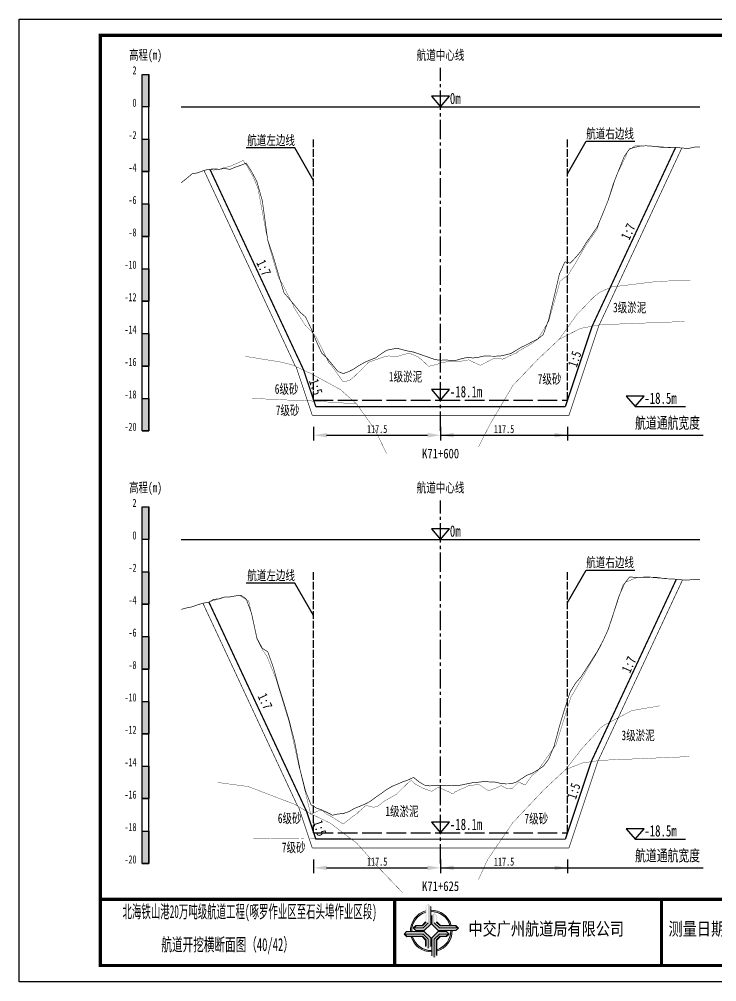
# Model space of a CAD drawing. Header units: millimetres. Extents: x 0 to 1680, y -8762 to 0.
# Drawn here: x 1260 to 1475.2, y -1188 to -891 of the extents above; entities that cross this region are included whole.
import ezdxf
from ezdxf.enums import TextEntityAlignment as Align

# ---------------------------------------------------------------- set-up
doc = ezdxf.new("R2010")
doc.units = ezdxf.units.MM
for name, pattern in [('ACAD_ISO02W100', [15, 12, -3]), ('ACAD_ISO05W100', [33, 24, -3, 0, -3, 0, -3]), ('CENTER2', [1.125, 0.75, -0.125, 0.125, -0.125])]:
    doc.linetypes.add(name, pattern=pattern)
for name, color, linetype in [('0-桩号', 1, 'Continuous'), ('0-航道左右边线标注', 8, 'Continuous'), ('1-疏浚底高', 7, 'Continuous'), ('1-通航宽度', 7, 'Continuous'), ('1-通航底高', 7, 'Continuous'), ('202601', 5, 'Continuous'), ('DMX', 20, 'Continuous'), ('L1', 7, 'Continuous'), ('图幅外框线', 145, 'Continuous'), ('地质分层', 6, 'Continuous'), ('坡比', 1, 'Continuous'), ('尺寸标注', 1, 'Continuous'), ('开挖线', 4, 'Continuous'), ('标尺', 7, 'Continuous'), ('超挖线', 3, 'Continuous'), ('辅助框', 7, 'Continuous'), ('通航底面线', 7, 'ACAD_ISO02W100')]:
    doc.layers.add(name, color=color, linetype=linetype)
doc.styles.get("Standard").update_dxf_attribs({"font": 'arial.ttf'})
doc.styles.add('仿宋', font='仿宋_GB2312.ttf', dxfattribs={"width": 0.8})
doc.styles.add('仿宋GB2312', font='仿宋_GB2312.ttf', dxfattribs={"width": 0.7, "height": 2.5})
doc.styles.add('仿宋体', font='仿宋_GB2312.ttf', dxfattribs={"width": 0.8})
doc.dimstyles.new('2000', dxfattribs={"dimtxt": 3, "dimasz": 2.5, "dimexe": 1.25, "dimexo": 0.625, "dimtad": 1, "dimlfac": 2, "dimdsep": 46, "dimtxsty": 'Standard', "dimcen": 2.5, "dimadec": 0, "dimazin": 0, "dimtfac": 1, "dimtmove": 0, "dimatfit": 3, "dimfxl": 0, "dimarcsym": 0})

# ---------------------------------------------------------------- blocks, each defined once
blk = doc.blocks.new('标尺')
at = {"layer": '标尺', "linetype": 'Continuous'}
for points in [[(-2.116669999959413, 100), (0, 100), (0, 90), (-2.116669999959413, 90)], [(-2.116669999959413, 80), (0, 80), (0, 70), (-2.116669999959413, 70)], [(-2.116669999959413, 60), (0, 60), (0, 50), (-2.116669999959413, 50)], [(-2.116669999959413, 40), (0, 40), (0, 30), (-2.116669999959413, 30)], [(-2.116669999959413, 20), (0, 20), (0, 10), (-2.116669999959413, 10)], [(-2.116669999959413, 0), (0, 0), (0, -10), (-2.116669999959413, -10)]]:
    blk.add_hatch(color=256, dxfattribs=at).paths.add_polyline_path(points)
for p, q in [((-2.116669999959413, -10), (-2.116669999959413, 100)), ((0, -10), (0, 100)), ((-2.116669999959413, 80), (0, 80)), ((-2.116669999959413, 70), (0, 70)), ((-2.116669999959413, 60), (0, 60)), ((-2.116669999959413, 50), (0, 50)), ((-2.116669999959413, 40), (0, 40)), ((-2.116669999959413, 30), (0, 30)), ((-2.116669999959413, 20), (0, 20)), ((-2.116669999959413, 10), (0, 10)), ((-2.116669999959413, 0), (0, 0)), ((-2.116669999959413, -10), (0, -10))]:
    blk.add_line(p, q, dxfattribs=at)
at = {"layer": '标尺'}
for points in [[(-2.116669999959413, 100), (0, 100), (0, 90), (-2.116669999959413, 90)], [(-2.116669999959413, 100), (0, 100), (0, 90), (-2.116669999959413, 90)], [(-2.116669999959413, 80), (0, 80), (0, 70), (-2.116669999959413, 70)], [(-2.116669999959413, 80), (0, 80), (0, 70), (-2.116669999959413, 70)], [(-2.116669999959413, 60), (0, 60), (0, 50), (-2.116669999959413, 50)], [(-2.116669999959413, 60), (0, 60), (0, 50), (-2.116669999959413, 50)], [(-2.116669999959413, 40), (0, 40), (0, 30), (-2.116669999959413, 30)], [(-2.116669999959413, 40), (0, 40), (0, 30), (-2.116669999959413, 30)], [(-2.116669999959413, 20), (0, 20), (0, 10), (-2.116669999959413, 10)], [(-2.116669999959413, 20), (0, 20), (0, 10), (-2.116669999959413, 10)], [(-2.116669999959413, 0), (0, 0), (0, -10), (-2.116669999959413, -10)], [(-2.116669999959413, 0), (0, 0), (0, -10), (-2.116669999959413, -10)]]:
    blk.add_lwpolyline(points, close=True, dxfattribs=at)
at = {"layer": '标尺', "style": '仿宋GB2312', "width": 0.7}
blk.add_text('高程(m)', height=3, dxfattribs=at).set_placement((-1.058334999950603, 106.0000000009313), align=Align.MIDDLE_CENTER)
for s, p in [('2', (-3.816669999971054, 100)), ('0', (-3.816669999971054, 90)), ('-2', (-3.816669999971054, 80)), ('-4', (-3.816669999971054, 70)), ('-6', (-3.816669999971054, 60)), ('-8', (-3.816669999971054, 50)), ('-10', (-3.816669999971054, 40)), ('-12', (-3.816669999971054, 30)), ('-14', (-3.816669999971054, 20)), ('-16', (-3.816669999971054, 10)), ('-18', (-3.816669999971054, 0)), ('-20', (-3.816669999971054, -10))]:
    blk.add_text(s, height=2.5, dxfattribs=at).set_placement(p, align=Align.RIGHT)
blk = doc.blocks.new('通航底高')
at = {"layer": '1-通航底高'}
for p, q in [((-2.762494692986365, 3.232132659759372), (5.923793651163578e-06, 6.932765245437622e-06)), ((2.762506540631875, 3.232132659759372), (-2.762494692986365, 3.232132659759372)), ((5.923793651163578e-06, 6.932765245437622e-06), (2.762506540631875, 3.232132659759372))]:
    blk.add_line(p, q, dxfattribs=at)
at = {"layer": '1-通航底高', "style": '仿宋', "width": 0.7}
blk.add_attdef('通航底高', (2.856129719933961, 0.8203305718488991), '', height=3.5, dxfattribs=at)
blk = doc.blocks.new('疏浚底高')
at = {"layer": '1-疏浚底高'}
for p, q in [((-2.762500616780017, 3.232125726994127), (0, 0)), ((2.762500616838224, 3.232125726994127), (-2.762500616780017, 3.232125726994127)), ((0, 0), (2.762500616838224, 3.232125726994127)), ((-5.923793651163578e-06, -6.932765245437622e-06), (15.51466270413067, -6.932765245437622e-06))]:
    blk.add_line(p, q, dxfattribs=at)
at = {"layer": '1-疏浚底高', "style": '仿宋', "width": 0.7}
blk.add_attdef('疏浚底高', (2.856123796140309, 0.8203236390836537), '', height=3.5, dxfattribs=at)
blk = doc.blocks.new('*D292')
at = {"layer": 'Defpoints', "color": 0}
for p in [(1350.83333333268, -1008.5), (1390, -1008.5), (1390, -1019.352885990351)]:
    blk.add_point(p, dxfattribs=at)
at = {"layer": '尺寸标注', "color": 0, "lineweight": -2, "ltscale": 0.5}
for p, q in [((1350.83333333268, -1016.75), (1350.83333333268, -1020.952885990351)), ((1390, -1016.75), (1390, -1020.952885990351)), ((1354.83333333268, -1019.352885990351), (1386, -1019.352885990351))]:
    blk.add_line(p, q, dxfattribs=at)
at = {"layer": '尺寸标注', "color": 0}
for points in [[(1354.83333333268, -1018.686219323684), (1354.83333333268, -1020.019552657017), (1350.83333333268, -1019.352885990351)], [(1386, -1020.019552657017), (1386, -1018.686219323684), (1390, -1019.352885990351)]]:
    blk.add_solid(points, dxfattribs=at)
at = {"layer": '尺寸标注', "color": 0, "insert": (1370.41666666634, -1017.456457418922), "char_height": 2.5, "attachment_point": 5, "style": '仿宋GB2312'}
blk.add_mtext('117.5', dxfattribs=at)
blk = doc.blocks.new('*D293')
at = {"layer": 'Defpoints', "color": 0}
for p in [(1350.83333333288, -1142), (1390, -1142), (1390, -1152.852855752793)]:
    blk.add_point(p, dxfattribs=at)
at = {"layer": '尺寸标注', "color": 0, "lineweight": -2, "ltscale": 0.5}
for p, q in [((1350.83333333288, -1150.25), (1350.83333333288, -1154.452855752793)), ((1390, -1150.25), (1390, -1154.452855752793)), ((1354.83333333288, -1152.852855752793), (1386, -1152.852855752793))]:
    blk.add_line(p, q, dxfattribs=at)
at = {"layer": '尺寸标注', "color": 0}
for points in [[(1354.83333333288, -1152.186189086127), (1354.83333333288, -1153.51952241946), (1350.83333333288, -1152.852855752793)], [(1386, -1153.51952241946), (1386, -1152.186189086127), (1390, -1152.852855752793)]]:
    blk.add_solid(points, dxfattribs=at)
at = {"layer": '尺寸标注', "color": 0, "insert": (1370.41666666644, -1150.956427181365), "char_height": 2.5, "attachment_point": 5, "style": '仿宋GB2312'}
blk.add_mtext('117.5', dxfattribs=at)
blk = doc.blocks.new('*D349')
at = {"layer": 'Defpoints', "color": 0}
for p in [(1390, -1008.5), (1429.16666666712, -1008.5), (1429.16666666712, -1019.352832297484)]:
    blk.add_point(p, dxfattribs=at)
at = {"layer": '尺寸标注', "color": 0, "lineweight": -2, "ltscale": 0.5}
for p, q in [((1390, -1016.75), (1390, -1020.952832297484)), ((1429.16666666712, -1016.75), (1429.16666666712, -1020.952832297484)), ((1394, -1019.352832297484), (1425.16666666712, -1019.352832297484))]:
    blk.add_line(p, q, dxfattribs=at)
at = {"layer": '尺寸标注', "color": 0}
for points in [[(1394, -1018.686165630818), (1394, -1020.019498964151), (1390, -1019.352832297484)], [(1425.16666666712, -1020.019498964151), (1425.16666666712, -1018.686165630818), (1429.16666666712, -1019.352832297484)]]:
    blk.add_solid(points, dxfattribs=at)
at = {"layer": '尺寸标注', "color": 0, "insert": (1409.58333333356, -1017.456403726056), "char_height": 2.5, "attachment_point": 5, "style": '仿宋GB2312'}
blk.add_mtext('117.5', dxfattribs=at)
blk = doc.blocks.new('*D350')
at = {"layer": 'Defpoints', "color": 0}
for p in [(1390, -1142), (1429.16666666732, -1142), (1429.16666666732, -1152.852802049115)]:
    blk.add_point(p, dxfattribs=at)
at = {"layer": '尺寸标注', "color": 0, "lineweight": -2, "ltscale": 0.5}
for p, q in [((1390, -1150.25), (1390, -1154.452802049115)), ((1429.16666666732, -1150.25), (1429.16666666732, -1154.452802049115)), ((1394, -1152.852802049115), (1425.16666666732, -1152.852802049115))]:
    blk.add_line(p, q, dxfattribs=at)
at = {"layer": '尺寸标注', "color": 0}
for points in [[(1394, -1152.186135382448), (1394, -1153.519468715782), (1390, -1152.852802049115)], [(1425.16666666732, -1153.519468715782), (1425.16666666732, -1152.186135382448), (1429.16666666732, -1152.852802049115)]]:
    blk.add_solid(points, dxfattribs=at)
at = {"layer": '尺寸标注', "color": 0, "insert": (1409.58333333366, -1150.956373477686), "char_height": 2.5, "attachment_point": 5, "style": '仿宋GB2312'}
blk.add_mtext('117.5', dxfattribs=at)

msp = doc.modelspace()

# ---------------------------------------------------------------- hatches: boundary and pattern name
at = {"layer": '辅助框'}
h = msp.add_hatch(color=5, dxfattribs=at)
h.paths.add_polyline_path([(1386.954642100472, -1164.74553191449), (1386.175705927987, -1163.967633330601), (1385.366951267977, -1164.776153838413), (1385.366951267977, -1169.536597661751), (1384.290441352804, -1170.61202307679), (1382.343800248672, -1170.61202307679), (1381.547657017489, -1171.407358598965), (1382.343071537752, -1172.199178398865), (1384.978640901138, -1172.199178398865), (1386.954642100472, -1170.223855132359)])
h.paths.add_polyline_path([(1386.145487837185, -1169.83503367235), (1384.590177751113, -1171.390380010384), (1381.864565205355, -1171.390380010384), (1382.465260374416, -1170.792388774889), (1384.409891606111, -1170.792388774889), (1385.546555677761, -1169.624466802376), (1385.546555677761, -1164.865021880406), (1386.145487837185, -1164.267331255215)], flags=16)
h = msp.add_hatch(color=5, dxfattribs=at)
edge = h.paths.add_edge_path()
edge.add_ellipse((1387.104898164321, -1172.349361724156), major_axis=(-6.017077195920141, 1.733884546287947e-06), ratio=0.9999999825377229, start_angle=-73.21171767175571, end_angle=1.446762146054482, ccw=False)
edge.add_line((1385.366951267977, -1166.588740434902), (1385.366951267977, -1166.167564622419))
edge.add_ellipse((1387.104898164321, -1172.349361724156), major_axis=(-6.421454345493813, 3.783831980513644e-06), ratio=0.9999999825377264, start_angle=-74.29719975771904, end_angle=1.35689506309039)
edge.add_line((1380.685244392354, -1172.501418437975), (1381.08973907869, -1172.501279624957))
edge = h.paths.add_edge_path()
edge.add_ellipse((1387.104898164321, -1172.349361724156), major_axis=(-6.017077195920906, 2.624791690933952e-07), ratio=0.9999999825377339, start_angle=196.7802887631043, end_angle=271.43091869106274, ccw=False)
edge.add_line((1392.865761531014, -1170.612217217224), (1393.286920864452, -1170.612217217224))
edge.add_ellipse((1387.104898164321, -1172.349361724156), major_axis=(-6.42145434549481, 2.055023733972632e-07), ratio=0.9999999825377471, start_angle=195.6953323995753, end_angle=271.3407921785149)
edge.add_line((1386.954642100472, -1165.929665483731), (1386.954642100472, -1166.334160818356))
edge = h.paths.add_edge_path()
edge.add_ellipse((1387.104898164321, -1172.349361724156), major_axis=(-6.421454345494847, 2.398647111377442e-07), ratio=0.9999999825377328, start_angle=105.7065267224622, end_angle=181.3336320078198)
edge.add_line((1393.524613075216, -1172.199907793301), (1393.12011899202, -1172.199907793301))
edge.add_ellipse((1387.104898164321, -1172.349361724156), major_axis=(-6.017077195920033, 3.038804149501319e-06), ratio=0.9999999825377467, start_angle=106.79232762585761, end_angle=181.4233031416354, ccw=False)
edge.add_line((1388.843250538607, -1178.109860479134), (1388.843250538607, -1178.53104462673))
edge = h.paths.add_edge_path()
edge.add_ellipse((1387.104898164321, -1172.349361724156), major_axis=(6.017077195919978, 2.129043967020969e-06), ratio=0.9999999825377341, start_angle=196.8039056354283, end_angle=271.4347580706571, ccw=False)
edge.add_line((1381.344752037008, -1174.088882915514), (1380.923584512431, -1174.089027449148))
edge.add_ellipse((1387.104898164321, -1172.349361724156), major_axis=(6.421454345494965, 1.010893226884053e-06), ratio=0.9999999825377122, start_angle=195.7186902341801, end_angle=271.3444001294426)
edge.add_line((1387.255559684713, -1178.769048223275), (1387.255559684713, -1178.364552247542))
h = msp.add_hatch(color=5, dxfattribs=at)
h.paths.add_polyline_path([(1389.230393092294, -1172.199907793301), (1394.708716438253, -1172.199907793301), (1395.486614979525, -1171.420971685188), (1394.678094535787, -1170.612217217224), (1389.917650520284, -1170.612217217224), (1388.842225147982, -1169.535707109707), (1388.842225147982, -1167.589066240566), (1388.046889540065, -1166.792922881382), (1387.255069889803, -1167.58833735873), (1387.255069889803, -1170.223906743782)])
h.paths.add_polyline_path([(1388.063868299831, -1169.835443486946), (1388.063868299831, -1167.109831133144), (1388.661859428365, -1167.710526152867), (1388.661859428365, -1169.65515742709), (1389.829781550546, -1170.791821563022), (1394.589226386983, -1170.791821563022), (1395.186916990627, -1171.390753594178), (1389.619214659084, -1171.390753594178)], flags=16)
h = msp.add_hatch(color=5, dxfattribs=at)
h.paths.add_polyline_path([(1384.978250355501, -1172.499945122498), (1379.499927329977, -1172.501825176257), (1378.722296137948, -1173.281028228062), (1379.531094078023, -1174.089505327481), (1384.291537837167, -1174.087871709603), (1385.367332563747, -1175.164012334602), (1385.368000605721, -1177.110653374451), (1386.163609394808, -1177.906523638027), (1386.955156013448, -1177.110837432163), (1386.954251554836, -1174.475268389004)])
h.paths.add_polyline_path([(1386.145586488296, -1174.864009014147), (1386.146521858175, -1177.589621367711), (1385.548324626107, -1176.989131426113), (1385.547657289077, -1175.044500322598), (1384.37934513392, -1173.908237114685), (1379.61990057521, -1173.909870391148), (1379.022004466195, -1173.311143438118), (1384.589706498672, -1173.309232793587)], flags=16)
h = msp.add_hatch(color=5, dxfattribs=at)
h.paths.add_polyline_path([(1389.231560905416, -1172.499116606968), (1387.255559684713, -1174.474439873474), (1387.255559684713, -1179.952763262051), (1388.034495878567, -1180.730661675232), (1388.843250538607, -1179.92214116742), (1388.843250538607, -1175.161697344082), (1389.91976045375, -1174.086271929043), (1391.866401557882, -1174.086271929043), (1392.662544767727, -1173.290936406868), (1391.867130247463, -1172.499116606968)])
h.paths.add_polyline_path([(1389.620024076809, -1173.307915166633), (1392.34563657986, -1173.307915166633), (1391.744941432137, -1173.905906230944), (1389.800310179104, -1173.905906230944), (1388.663646107454, -1175.073828203457), (1388.663646107454, -1179.833273125428), (1388.064713969369, -1180.430963750619), (1388.064713969369, -1174.863261333483)], flags=16)

# ---------------------------------------------------------------- linework, layer by layer
at = {"layer": '0-航道左右边线标注', "linetype": 'ACAD_ISO02W100', "ltscale": 0.2}
for points in [[(1350.833333333372, -1008.5), (1350.833333333606, -927.9999999998981)], [(1429.166666666628, -1008.5), (1429.166666666862, -928.0000000001019)], [(1350.833333333372, -1142), (1350.833333333606, -1061.499999998967)], [(1429.166666666628, -1142), (1429.166666666862, -1061.499999999171)]]:
    msp.add_lwpolyline(points, dxfattribs=at)
at = {"layer": '0-航道左右边线标注'}
for points in [[(1429.166666666804, -938.6603001921067), (1434.940169358729, -928.660300192123), (1449.940169358729, -928.6603001921667)], [(1350.833333333026, -940.7248541787994), (1345.059830641159, -930.7248541787831), (1330.059830641159, -930.7248541787394)], [(1429.166666666804, -1070.966256799697), (1434.940169358729, -1060.966256799713), (1449.940169358729, -1060.966256799757)], [(1350.833333333026, -1075.005488739462), (1345.059830641159, -1065.005488739445), (1330.059830641159, -1065.005488739402)]]:
    msp.add_lwpolyline(points, dxfattribs=at)
at = {"layer": '1-通航宽度'}
for points in [[(1390, -1019.35), (1471, -1019.35)], [(1390, -1152.85), (1471, -1152.85)]]:
    msp.add_lwpolyline(points, dxfattribs=at)
at = {"layer": '202601', "color": 1, "linetype": 'Continuous', "const_width": 0.1}
for points in [[(1319.165999999801, -937.0999999999985), (1322.059703703505, -937.2499995231665), (1323.079703703505, -936.7999999523163), (1325.016370370171, -936.400000333786), (1329.066370370171, -934.5999996662067), (1330.173037036838, -936.0999994277954), (1331.983037036838, -939.3000011444055), (1333.616370370171, -943.0500011444055), (1336.129703703505, -956.4999990463293), (1336.633037036838, -958.9499979019165), (1337.163037036838, -961.2499980926477), (1340.053037036838, -970.9500007629358), (1341.046370370171, -972.3499994277954), (1343.653037036838, -977.6000003814661), (1344.469703703505, -978.9999990463293), (1344.703037036838, -979.8499994277954), (1347.519703703505, -984.3500022888147), (1348.173037036838, -985.3500013351404), (1348.233037036838, -985.4499988555872), (1350.103037036838, -987.2999982833862), (1351.543037036838, -988.9499979019165), (1355.656370370171, -997.2000007629358), (1356.043037036838, -997.4500017166101), (1356.519703703505, -998.1000022888147), (1359.893037036838, -1002.849996566765), (1361.839703703505, -1002.499998092648), (1363.419703703505, -1001.199996948239), (1366.799703703505, -997.899997711178), (1367.736370370171, -996.8500022888147), (1368.139703703505, -996.6999988555872), (1372.933037036838, -995.0499992370569), (1373.656370370171, -994.9500017166101), (1373.996370370171, -994.9000005722046), (1375.299703703505, -994.9500017166101), (1376.779703703505, -994.9999980926477), (1380.176370370171, -993.9999990463293), (1380.586370370171, -994.149997711178), (1383.049703703505, -995.1999979019165), (1384.206370370171, -996.0999994277954), (1386.323037036838, -998.1000022888147), (1389.069703703505, -997.4500017166101), (1390.213037036838, -996.75), (1390.779703703505, -996.9499998092542), (1391.773037036838, -996.6999988555872), (1395.243037036838, -996.6999988555872), (1395.333037036838, -996.6999988555872), (1398.656370370171, -996.0999994277954), (1401.903037036838, -997.6500015258753), (1402.276370370171, -997.7499990463293), (1402.469703703505, -997.6999979019165), (1406.516370370171, -995.6000022888147), (1407.479703703505, -995.6000022888147), (1409.156370370171, -995.8999996185266), (1413.056370370171, -994.0500001907312), (1413.423037036838, -993.9999990463293), (1413.883037036838, -993.500001907345), (1417.436370370171, -991.4999990463293), (1418.299703703505, -991.000001907345), (1419.979703703505, -989.7000007629358), (1423.369703703505, -984.149997711178), (1423.833037036838, -982.4500017166101), (1425.426370370171, -976.9499998092542), (1426.869703703505, -971.8000011444055), (1429.506370370171, -969.7999982833862), (1430.386370370171, -968.149998664856), (1431.299703703505, -966.8500022888147), (1434.466370370171, -961.2999992370569), (1436.246370370171, -958.7000017166101), (1438.286370370171, -955.750000953678), (1438.806370370171, -954.0999989509546), (1441.849703703505, -946.5500001907312), (1443.429703703505, -941.8000011444055), (1444.063037036838, -939.6499996185266), (1446.869703703505, -933.8500003814661), (1447.813037036838, -931.5500001907312), (1450.086370370171, -930.0000004768372), (1451.189703703505, -930.1000003814661), (1452.489703703505, -930.0500004291462), (1454.246370370171, -930.1000003814661), (1457.486370370171, -930.4500000476764), (1457.943037036838, -930.5499999523163), (1458.359703703505, -930.5499999523163), (1460.833037036838, -930.6499998569452)], [(1319.166000000199, -1070.599999999067), (1320.676370370569, -1070.15000009444), (1322.573037037236, -1069.449999569919), (1326.259703703903, -1069.049999951389), (1327.969703703903, -1068.8000001898), (1330.709703703903, -1070.49999976065), (1330.816370370569, -1070.599999665279), (1330.866370370569, -1070.849999426868), (1333.309703703903, -1082.1999993315), (1335.186370370569, -1085.800000666637), (1336.379703703903, -1087.5500001898), (1339.089703703903, -1094.199999808327), (1342.679703703903, -1105.99999809172), (1343.106370370569, -1107.299999236129), (1343.416370370569, -1108.450001715679), (1346.396370370569, -1122.000001906417), (1346.589703703903, -1122.64999771025), (1349.083037037236, -1132.9000034323), (1349.919703703903, -1136.349996565838), (1352.316370370569, -1135.249999999069), (1353.489703703903, -1135.099996565838), (1354.793037037236, -1136.25000381377), (1356.313037037236, -1137.050003050826), (1359.559703703903, -1139.100002287887), (1360.046370370569, -1139.249996184368), (1363.026370370569, -1136.899999617599), (1363.909703703903, -1136.349996565838), (1364.956370370569, -1135.350002287887), (1366.956370370569, -1133.600000380538), (1369.263037037236, -1134.1500034323), (1370.446370370569, -1133.949998854659), (1372.649703703903, -1132.24999809172), (1375.953037037236, -1130.399998663928), (1376.379703703903, -1130.100001334209), (1377.706370370569, -1128.8000001898), (1380.346370370569, -1126.249999045402), (1381.033037037236, -1125.950001715679), (1382.113037037236, -1126.950000762008), (1384.686370370569, -1128.349999426868), (1387.259703703903, -1129.25000095275), (1389.346370370569, -1127.949999808327), (1391.136370370569, -1128.8000001898), (1393.886370370569, -1130.0500001898), (1394.343037037236, -1129.450000762008), (1398.926370370569, -1127.400001524948), (1398.999703703903, -1127.350000380538), (1399.066370370569, -1127.449997900989), (1401.806370370569, -1127.099999426868), (1401.866370370569, -1127.15000057127), (1404.786370370569, -1129.100002287887), (1407.486370370569, -1128.050002097159), (1408.713037037236, -1127.449997900989), (1410.379703703903, -1128.40000057127), (1411.959703703903, -1128.450001715679), (1414.126370370569, -1126.350001334209), (1415.609703703903, -1127.099999426868), (1416.129703703903, -1127.24999809172), (1418.273037037236, -1124.25000095275), (1419.826370370569, -1123.09999847319), (1422.189703703903, -1119.65000057127), (1425.583037037236, -1114.900001524948), (1425.643037037236, -1114.700001715679), (1425.773037037236, -1114.34999847319), (1430.223037037236, -1100.100001334209), (1431.033037037236, -1098.8000001898), (1434.193037037236, -1093.349999426868), (1436.023037037236, -1090.15000009444), (1437.446370370569, -1087.849999903698), (1439.379703703903, -1084.399999617599), (1441.286370370569, -1080.15000009444), (1442.566370370569, -1076.899999617599), (1444.296370370569, -1071.599999903698), (1446.256370370569, -1065.49999976065), (1447.099703703903, -1064.700000523586), (1450.546370370569, -1063.299999474551), (1450.676370370569, -1063.299999474551), (1450.789703703903, -1063.299999474551), (1451.783037037236, -1063.299999474551), (1454.933037037236, -1063.199999569919), (1455.733037037236, -1063.349999426868), (1456.356370370569, -1063.40000057127), (1459.436370370569, -1063.500000475909), (1460.693037037236, -1063.750000237487), (1460.833037037236, -1063.750000237487)]]:
    msp.add_lwpolyline(points, dxfattribs=at)
at = {"layer": 'DMX', "color": 7, "linetype": 'Continuous', "const_width": 0.2}
for points in [[(1310, -941.4399999999441), (1310, -941.4399999999441), (1311.666666666628, -940.1049999999814), (1313.333333333372, -938.6699999999255), (1315, -938.3999999999069), (1316.666666666628, -937.7949999999255), (1318.333333333372, -937.2900000000373), (1320, -937.4849999998696), (1321.666666666628, -937.2949999999255), (1323.333333333372, -937.0499999998137), (1325, -937.3300000000745), (1326.666666666628, -936.6400000001304), (1328.333333333372, -936.0649999999441), (1330, -935.410000000149), (1331.666666666628, -937.9599999999627), (1333.333333333372, -941.1349999997765), (1335, -947.0499999998137), (1336.666666666628, -959.1949999998324), (1338.333333333372, -964.1000000000931), (1340, -969.8250000001863), (1341.666666666628, -975.3799999998882), (1343.333333333372, -977.3149999999441), (1345, -979.3149999999441), (1346.666666666628, -981.3900000001304), (1348.333333333372, -982.8599999998696), (1350, -986.3349999999627), (1351.666666666628, -990.4049999997951), (1353.333333333372, -994.0400000000373), (1355, -995.6049999999814), (1356.666666666628, -997.6899999999441), (1358.333333333372, -999.7000000001863), (1360, -1000.339999999851), (1361.666666666628, -999.7200000002049), (1363.333333333372, -998.8500000000931), (1365, -997.7400000002235), (1366.666666666628, -996.8250000001863), (1368.333333333372, -996.1200000001118), (1370, -995.4599999999627), (1371.666666666628, -994.2200000002049), (1373.333333333372, -993.160000000149), (1375, -992.7949999999255), (1376.666666666628, -992.5299999997951), (1378.333333333372, -993), (1380, -993.3999999999069), (1381.666666666628, -993.7000000001863), (1383.333333333372, -994.285000000149), (1385, -994.8650000002235), (1386.666666666628, -995.4500000001863), (1388.333333333372, -996.035000000149), (1390, -996.214999999851), (1391.666666666628, -996.1400000001304), (1393.333333333372, -996.2799999997951), (1395, -996.1899999999441), (1396.666666666628, -995.6899999999441), (1398.333333333372, -995.3500000000931), (1400, -995.5200000000186), (1401.666666666628, -995.3050000001676), (1403.333333333372, -994.9300000001676), (1405, -994.9500000001863), (1406.666666666628, -994.9750000000931), (1408.333333333372, -994.9300000001676), (1410, -994.5800000000745), (1411.666666666628, -994.1499999999069), (1413.333333333372, -993.1499999999069), (1415, -992.1699999999255), (1416.666666666628, -991.3700000001118), (1418.333333333372, -990.4849999998696), (1420, -989.6549999997951), (1421.666666666628, -988.3100000000559), (1423.333333333372, -983.7000000001863), (1425, -976.7099999999627), (1426.666666666628, -969.6000000000931), (1428.333333333372, -965.8799999998882), (1430, -966.25), (1431.666666666628, -964.5), (1433.333333333372, -962.5299999997951), (1435, -959.8250000001863), (1436.666666666628, -957.5099999997765), (1438.333333333372, -955.0499999998137), (1440, -951.0800000000745), (1441.666666666628, -946.9399999999441), (1443.333333333372, -941.6899999999441), (1445, -937.4550000000745), (1446.666666666628, -933.3050000001676), (1448.333333333372, -930.9700000002049), (1450, -930.5), (1451.666666666628, -930.1099999998696), (1453.333333333372, -930.0449999999255), (1455, -930.1400000001304), (1456.666666666628, -930.2999999998137), (1458.333333333372, -930.4350000000559), (1460, -930.5400000000373), (1461.666666666628, -930.5249999999069), (1463.333333333372, -930.6200000001118), (1465, -930.7799999997951), (1466.666666666628, -930.8199999998324), (1468.333333333372, -930.4500000001863), (1470, -930.3900000001304)], [(1310, -1073.089999999851), (1310, -1073.089999999851), (1311.666666666628, -1072.64000000013), (1313.333333333372, -1072.314999999944), (1315, -1071.700000000186), (1316.666666666628, -1071.205000000075), (1318.333333333372, -1070.924999999814), (1320, -1070.004999999888), (1321.666666666628, -1069.850000000093), (1323.333333333372, -1069.294999999925), (1325, -1069.26500000013), (1326.666666666628, -1068.950000000186), (1328.333333333372, -1068.709999999963), (1330, -1069.854999999981), (1331.666666666628, -1074.290000000037), (1333.333333333372, -1082.004999999888), (1335, -1085.104999999981), (1336.666666666628, -1086.185000000056), (1338.333333333372, -1090.805000000168), (1340, -1096.645000000019), (1341.666666666628, -1102.009999999776), (1343.333333333372, -1107.549999999814), (1345, -1114.14000000013), (1346.666666666628, -1122.700000000186), (1348.333333333372, -1129.134999999776), (1350, -1133.370000000112), (1351.666666666628, -1134.39000000013), (1353.333333333372, -1134.979999999981), (1355, -1135.76500000013), (1356.666666666628, -1136.620000000112), (1358.333333333372, -1136.229999999981), (1360, -1136.095000000205), (1361.666666666628, -1135.535000000149), (1363.333333333372, -1134.549999999814), (1365, -1133.875), (1366.666666666628, -1133.185000000056), (1368.333333333372, -1132.325000000186), (1370, -1131.075000000186), (1371.666666666628, -1129.899999999907), (1373.333333333372, -1128.709999999963), (1375, -1127.709999999963), (1376.666666666628, -1127.035000000149), (1378.333333333372, -1126.299999999814), (1380, -1125.729999999981), (1381.666666666628, -1124.939999999944), (1383.333333333372, -1126.325000000186), (1385, -1127.319999999832), (1386.666666666628, -1127.564999999944), (1388.333333333372, -1127.430000000168), (1390, -1127.384999999776), (1391.666666666628, -1127.430000000168), (1393.333333333372, -1127.544999999925), (1395, -1127.51500000013), (1396.666666666628, -1127.240000000224), (1398.333333333372, -1126.879999999888), (1400, -1126.564999999944), (1401.666666666628, -1126.419999999925), (1403.333333333372, -1126.240000000224), (1405, -1126.325000000186), (1406.666666666628, -1126.370000000112), (1408.333333333372, -1126.75), (1410, -1126.935000000056), (1411.666666666628, -1126.919999999925), (1413.333333333372, -1126.395000000019), (1415, -1125.345000000205), (1416.666666666628, -1124.259999999776), (1418.333333333372, -1123.60999999987), (1420, -1122.645000000019), (1421.666666666628, -1121.540000000037), (1423.333333333372, -1119.294999999925), (1425, -1115.350000000093), (1426.666666666628, -1109.134999999776), (1428.333333333372, -1103.60999999987), (1430, -1098.504999999888), (1431.666666666628, -1095.819999999832), (1433.333333333372, -1093.899999999907), (1435, -1091.325000000186), (1436.666666666628, -1088.705000000075), (1438.333333333372, -1086.084999999963), (1440, -1083.009999999776), (1441.666666666628, -1079.410000000149), (1443.333333333372, -1074.354999999981), (1445, -1069.104999999981), (1446.666666666628, -1065.245000000112), (1448.333333333372, -1063.060000000056), (1450, -1063.229999999981), (1451.666666666628, -1063.194999999832), (1453.333333333372, -1063.120000000112), (1455, -1063.160000000149), (1456.666666666628, -1063.229999999981), (1458.333333333372, -1063.479999999981), (1460, -1063.665000000037), (1461.666666666628, -1063.729999999981), (1463.333333333372, -1063.845000000205), (1465, -1064.060000000056), (1466.666666666628, -1064.024999999907), (1468.333333333372, -1063.790000000037), (1470, -1063.825000000186)]]:
    msp.add_lwpolyline(points, dxfattribs=at)
at = {"layer": 'L1', "linetype": 'CENTER2', "ltscale": 8}
for p, q in [((1390, -1018), (1390, -906)), ((1390, -1151.499999999069), (1390, -1039.499999999069))]:
    msp.add_line(p, q, dxfattribs=at)
at = {"layer": 'L1'}
for p, q in [((1387.23749938322, -914.767874272773), (1390, -917.9999999997672)), ((1392.762500616838, -914.767874272773), (1387.23749938322, -914.767874272773)), ((1390, -917.9999999997672), (1392.762500616838, -914.767874272773)), ((1310, -917.9999999997672), (1470, -918.0000000002328)), ((1387.23749938322, -1048.267874271842), (1390, -1051.499999998836)), ((1392.762500616838, -1048.267874271842), (1387.23749938322, -1048.267874271842)), ((1390, -1051.499999998836), (1392.762500616838, -1048.267874271842)), ((1310, -1051.499999998836), (1470, -1051.499999999302))]:
    msp.add_line(p, q, dxfattribs=at)
at = {"layer": '图幅外框线'}
msp.add_lwpolyline([(1260.000000000199, -890.9999999997672), (1680.000000000199, -890.9999999997672), (1680.000000000199, -1187.999999999767), (1260.000000000199, -1187.999999999767)], close=True, dxfattribs=at)
at = {"layer": '地质分层', "linetype": 'ACAD_ISO05W100', "ltscale": 0.2, "const_width": 0.1, "flags": 128}
for points in [[(1426.604525413597, -989.7389004705474), (1432.025319164735, -982.1439611031674), (1437.393060010858, -976.567233435344), (1439.167447800981, -975.2106675407849), (1442.69595841784, -973.6264634085819), (1457.76076218253, -971.7945352667011), (1467.059629304567, -971.6945978798904)], [(1401.666666666628, -1023), (1405.173800222343, -1016.119719451293), (1412.279899374815, -1004.036490697414), (1419.969324186561, -995.9809936755337), (1426.604525413597, -989.7389004705474), (1433.1945334255, -986.392877293285), (1439.167447800981, -985.2662231759168), (1465.294360104599, -984.2684191982262)], [(1329.769903031876, -995.0175610235892), (1340.834285874153, -996.8067786782049), (1344.355351161677, -997.7066083042882), (1350.365707064979, -1000.533212115522), (1359.103460693965, -1005.277821770869), (1364.053100225516, -1009.669160482474), (1369.755732194288, -1017.67995750485), (1373.333333333372, -1025.013509261422)], [(1331.712527836557, -1007.973345853388), (1340.834285874153, -1008.417889842298), (1349.613825236098, -1008.759589316789), (1359.424597359612, -1009.378811835777), (1364.053100225516, -1009.669160482474)], [(1428.569362384616, -1122.5169920302), (1433.711308017373, -1115.917164593469), (1437.235268198885, -1112.125852905214), (1439.276252715033, -1109.682000953704), (1440.436297655106, -1108.839563961606), (1449.009937547846, -1104.325300250668), (1457.619202338159, -1102.857952286955)], [(1401.666666666628, -1156.5), (1404.475911043934, -1150.358849965502), (1412.263667407096, -1138.919039451052), (1422.021813782863, -1128.604480956215), (1428.569362384616, -1122.5169920302), (1433.81023758871, -1120.473712087609), (1439.276252715033, -1119.682000953704), (1466.769162514596, -1118.521744982805)], [(1321.239747726126, -1126.515930518508), (1330.592094910098, -1127.748569925316), (1339.803148703999, -1131.277500953525), (1344.878105952172, -1133.190727774519), (1349.646203740034, -1136.013640144374), (1355.883465464925, -1139.031695531216), (1364.185091752093, -1145.296373645775), (1370.495739057194, -1152.400418421254), (1378.333333333372, -1160.561692019459)], [(1332.242458865279, -1143.675193250179), (1339.803148703999, -1143.777500953525), (1347.135032909806, -1143.743182889652), (1362.156795513351, -1143.765755111817)]]:
    msp.add_lwpolyline(points, dxfattribs=at)
at = {"layer": '开挖线', "linetype": 'Continuous', "const_width": 0.4, "flags": 128}
for points in [[(1436.759881440304, -985.7203556785071), (1462.495662793121, -930.5722527792168)], [(1347.770980283075, -999.3129408489222), (1318.855448720587, -937.3510875002903)], [(1428.499999999975, -1010.5), (1436.759881440304, -985.7203556785071)], [(1351.500000000025, -1010.5), (1347.770980283075, -999.3129408489222)], [(1351.500000000025, -1010.5), (1428.499999999975, -1010.5)], [(1436.470537437961, -1120.088387685553), (1462.736664429671, -1063.803829845771)], [(1348.639138542309, -1135.417415626675), (1318.499796901507, -1070.833112110209)], [(1428.499999999975, -1144), (1436.470537437961, -1120.088387685553)], [(1351.500000000025, -1144), (1348.639138542309, -1135.417415626675)], [(1351.500000000025, -1144), (1428.499999999975, -1144)]]:
    msp.add_lwpolyline(points, dxfattribs=at)
at = {"layer": '超挖线', "linetype": 'ACAD_ISO02W100', "ltscale": 0.5, "const_width": 0.2, "flags": 128}
for points in [[(1438.952926482105, -985.3066877317401), (1464.42449664065, -930.7247516774055)], [(1345.208624836162, -998.1078934626262), (1317.013557520359, -937.6898920712733)], [(1429.583345180829, -1013.25), (1438.894082761487, -985.3177872580263)], [(1350.416654819127, -1013.25), (1345.399153871715, -998.197497157767)], [(1350.416654819127, -1013.25), (1429.583345180829, -1013.25)], [(1438.61552383103, -1119.7777025575), (1464.638859043269, -1064.013412816669)], [(1345.875615582562, -1133.781294998591), (1316.672859096889, -1071.20395967179)], [(1429.583345180829, -1146.75), (1438.572010117054, -1119.784005191326)], [(1350.416654819127, -1146.75), (1346.14738635547, -1133.942194609031)], [(1350.416654819127, -1146.75), (1429.583345180829, -1146.75)]]:
    msp.add_lwpolyline(points, dxfattribs=at)
at = {"layer": '辅助框', "color": 5, "linetype": 'Continuous', "lineweight": 0}
for p, q in [((1386.954642100472, -1170.223855132359), (1386.954642100472, -1164.74553191449)), ((1385.366951267977, -1169.536597661751), (1384.290441352804, -1170.61202307679)), ((1385.546555677761, -1169.624466802376), (1384.409891606111, -1170.792388774889)), ((1384.590177751113, -1171.390380010384), (1386.145487837185, -1169.83503367235)), ((1387.255069889803, -1167.58833735873), (1387.255069889803, -1170.223906743782)), ((1388.063868299831, -1169.835443486946), (1389.619214659084, -1171.390753594178)), ((1389.829781550546, -1170.791821563022), (1388.661859428365, -1169.65515742709)), ((1389.917650520284, -1170.612217217224), (1388.842225147982, -1169.535707109707)), ((1379.499927329977, -1172.501825176257), (1378.722296137948, -1173.281028228062)), ((1384.978250355501, -1172.499945122498), (1379.499927329977, -1172.501825176257)), ((1382.343800248672, -1170.61202307679), (1381.547657017489, -1171.407358598965)), ((1381.547657017489, -1171.407358598965), (1382.343071537752, -1172.199178398865)), ((1382.465260374416, -1170.792388774889), (1381.864565205355, -1171.390380010384)), ((1381.864565205355, -1171.390380010384), (1384.590177751113, -1171.390380010384)), ((1382.343071537752, -1172.199178398865), (1384.978640901138, -1172.199178398865)), ((1384.290441352804, -1170.61202307679), (1382.343800248672, -1170.61202307679)), ((1384.409891606111, -1170.792388774889), (1382.465260374416, -1170.792388774889)), ((1386.954251554836, -1174.475268389004), (1384.978250355501, -1172.499945122498)), ((1384.978640901138, -1172.199178398865), (1386.954642100472, -1170.223855132359)), ((1387.255069889803, -1170.223906743782), (1389.230393092294, -1172.199907793301)), ((1389.231560905416, -1172.499116606968), (1387.255559684713, -1174.474439873474)), ((1389.230393092294, -1172.199907793301), (1394.708716438253, -1172.199907793301)), ((1391.867130247463, -1172.499116606968), (1389.231560905416, -1172.499116606968)), ((1389.619214659084, -1171.390753594178), (1395.186916990627, -1171.390753594178)), ((1394.589226386983, -1170.791821563022), (1389.829781550546, -1170.791821563022)), ((1394.678094535787, -1170.612217217224), (1389.917650520284, -1170.612217217224)), ((1392.662544767727, -1173.290936406868), (1391.867130247463, -1172.499116606968)), ((1395.186916990627, -1171.390753594178), (1394.589226386983, -1170.791821563022)), ((1395.486614979525, -1171.420971685188), (1394.678094535787, -1170.612217217224)), ((1394.708716438253, -1172.199907793301), (1395.486614979525, -1171.420971685188)), ((1378.722296137948, -1173.281028228062), (1379.531094078023, -1174.089505327481)), ((1384.589706498672, -1173.309232793587), (1379.022004466195, -1173.311143438118)), ((1379.022004466195, -1173.311143438118), (1379.61990057521, -1173.909870391148)), ((1379.531094078023, -1174.089505327481), (1384.291537837167, -1174.087871709603)), ((1379.61990057521, -1173.909870391148), (1384.37934513392, -1173.908237114685)), ((1384.291537837167, -1174.087871709603), (1385.367332563747, -1175.164012334602)), ((1384.37934513392, -1173.908237114685), (1385.547657289077, -1175.044500322598)), ((1386.145586488296, -1174.864009014147), (1384.589706498672, -1173.309232793587)), ((1385.367332563747, -1175.164012334602), (1385.368000605721, -1177.110653374451)), ((1385.547657289077, -1175.044500322598), (1385.548324626107, -1176.989131426113)), ((1386.146521858175, -1177.589621367711), (1386.145586488296, -1174.864009014147)), ((1386.955156013448, -1177.110837432163), (1386.954251554836, -1174.475268389004)), ((1387.255559684713, -1174.474439873474), (1387.255559684713, -1179.952763262051)), ((1389.620024076809, -1173.307915166633), (1388.064713969369, -1174.863261333483)), ((1388.064713969369, -1174.863261333483), (1388.064713969369, -1180.430963750619)), ((1388.663646107454, -1175.073828203457), (1389.800310179104, -1173.905906230944)), ((1388.663646107454, -1179.833273125428), (1388.663646107454, -1175.073828203457)), ((1388.843250538607, -1175.161697344082), (1389.91976045375, -1174.086271929043)), ((1388.843250538607, -1179.92214116742), (1388.843250538607, -1175.161697344082)), ((1392.34563657986, -1173.307915166633), (1389.620024076809, -1173.307915166633)), ((1389.800310179104, -1173.905906230944), (1391.744941432137, -1173.905906230944)), ((1389.91976045375, -1174.086271929043), (1391.866401557882, -1174.086271929043)), ((1391.744941432137, -1173.905906230944), (1392.34563657986, -1173.307915166633)), ((1391.866401557882, -1174.086271929043), (1392.662544767727, -1173.290936406868))]:
    msp.add_line(p, q, dxfattribs=at)
at = {"layer": '辅助框', "color": 24, "const_width": 1}
msp.add_lwpolyline([(1675.000000000199, -1182.999999999767), (1675.000000000199, -895.9999999997672), (1285.000000000199, -895.9999999997672), (1285.000000000199, -1182.999999999767)], close=True, dxfattribs=at)
for points in [[(1285.000000000199, -1162.581966023159), (1675.000000000199, -1162.581966023159)], [(1375.801187334134, -1162.581966023159), (1375.801187334134, -1182.999999999767)], [(1458.159017428417, -1162.581966023159), (1458.159017428417, -1182.999999999767)]]:
    msp.add_lwpolyline(points, dxfattribs=at)
at = {"layer": '辅助框', "color": 5, "linetype": 'Continuous', "lineweight": 0}
for major_axis, ratio, start_param, end_param in [((-6.421454345493874, 3.783831980513667e-06), 0.9999999825377256, -1.296730760784131, 0.02368228645498349), ((-6.017077195920137, 1.733884546287946e-06), 0.9999999825377225, -1.277785524412653, 0.02525076294187012), ((-6.421454345494849, 2.055023733972644e-07), 0.9999999825377464, 3.415527881157325, 4.735790218484762), ((-6.017077195920323, 2.624791690933738e-07), 0.9999999825377344, 3.434463941941369, 4.737363222872061), ((-6.421454345494839, 2.398647111377438e-07), 0.9999999825377329, 1.844926932154336, 3.164868923136232), ((-6.017077195919474, 3.038804149501042e-06), 0.9999999825377472, 1.863877732939714, 3.166433979665309), ((6.421454345494936, 1.01089322688405e-06), 0.9999999825377134, 3.415935552277314, 4.735853189107702), ((6.017077195919973, 2.129043967020968e-06), 0.9999999825377346, 3.434876134122447, 4.737430232687218)]:
    msp.add_ellipse((1387.104898164321, -1172.349361724156), major_axis=major_axis, ratio=ratio, start_param=start_param, end_param=end_param, dxfattribs=at)
at = {"layer": '通航底面线', "ltscale": 0.5}
for points in [[(1350.833333333372, -1008.5), (1390, -1008.5), (1429.166666666628, -1008.5)], [(1350.833333333372, -1142), (1390, -1142), (1429.166666666628, -1142)]]:
    msp.add_lwpolyline(points, dxfattribs=at)

# ---------------------------------------------------------------- block references
at = {"layer": '1-疏浚底高'}
for p in [(1450, -1010.5), (1450, -1144)]:
    msp.add_blockref('疏浚底高', p, dxfattribs=at).add_auto_attribs({'疏浚底高': '-18.5m'})
at = {"layer": '1-通航底高'}
for p in [(1390, -1008.5), (1390, -1142)]:
    msp.add_blockref('通航底高', p, dxfattribs=at).add_auto_attribs({'通航底高': '-18.1m'})
at = {"layer": '标尺'}
for p in [(1300, -1008), (1300, -1141.499999999069)]:
    msp.add_blockref('标尺', p, dxfattribs=at)

# ---------------------------------------------------------------- texts
at = {"layer": '0-桩号', "style": '仿宋', "width": 0.8}
for s, p in [('K71+600', (1390, -1025.0289)), ('K71+625', (1390, -1158.5289))]:
    msp.add_text(s, height=3, dxfattribs=at).set_placement(p, align=Align.MIDDLE)
at = {"layer": '0-航道左右边线标注', "style": '仿宋', "width": 0.7}
for p in [(1345.059830641159, -930.7248541787831), (1345.059830641159, -1065.005488739445)]:
    msp.add_text('航道左边线', height=3, dxfattribs=at).set_placement(p, align=Align.BOTTOM_RIGHT)
for p in [(1434.940169358729, -928.660300192123), (1434.940169358729, -1060.966256799713)]:
    msp.add_text('航道右边线', height=3, dxfattribs=at).set_placement(p, align=Align.BOTTOM_LEFT)
at = {"layer": '1-通航宽度', "style": '仿宋', "width": 0.7}
for p in [(1450, -1018.35), (1450, -1151.85)]:
    msp.add_text('航道通航宽度', height=3.5, dxfattribs=at).set_placement(p, align=Align.BOTTOM_LEFT)
at = {"layer": 'L1', "style": '仿宋', "width": 0.7}
for p in [(1390, -902.02892156085), (1390, -1035.528921559919)]:
    msp.add_text('航道中心线', height=3, dxfattribs=at).set_placement(p, align=Align.MIDDLE_CENTER)
for p in [(1392.856123795325, -917.1796694293153), (1392.856123795325, -1050.679669428384)]:
    msp.add_text('0m ', height=3.5, dxfattribs=at).set_placement(p)
at = {"layer": '地质分层', "linetype": 'Continuous', "width": 0.7}
for s, style, p in [('3级淤泥', '仿宋体', (1448.33148123524, -979.9425759514197)), ('1级淤泥', '仿宋体', (1379.184905356953, -1001.269673742714)), ('7级砂', '仿宋GB2312', (1423.628007595566, -1002.002067765909)), ('6级砂', '仿宋GB2312', (1342.492127700571, -1005.081247888393)), ('7级砂', '仿宋GB2312', (1342.802574923247, -1011.663689088331)), ('3级淤泥', '仿宋体', (1450.929663634481, -1111.951784066012)), ('1级淤泥', '仿宋体', (1378.085381827303, -1135.389329130579)), ('6级砂', '仿宋GB2312', (1343.439566631998, -1137.551302375541)), ('7级砂', '仿宋GB2312', (1419.537207493107, -1137.665410411042)), ('7级砂', '仿宋GB2312', (1344.681100010581, -1146.547380681437))]:
    msp.add_text(s, height=3, dxfattribs=dict(at, style=style)).set_placement(p, align=Align.MIDDLE_CENTER)
at = {"layer": '坡比', "style": '仿宋体', "width": 0.8}
for s, rotation, p in [('1:7', 65, (1447.87411454504, -956.5406772809911)), ('1:7', 295, (1335.438664596528, -967.6723733714316)), ('1:5', 72, (1431.349123862456, -995.8491272864303)), ('1:5', 288, (1351.504602208945, -1004.439120769857)), ('1:7', 65, (1448.10760151795, -1090.150472876077)), ('1:7', 295, (1335.840227440276, -1101.458447362093)), ('1:5', 72, (1431.076390228307, -1129.162949279074)), ('1:5', 288, (1352.751143625028, -1140.597001321279))]:
    msp.add_text(s, height=3, rotation=rotation, dxfattribs=at).set_placement(p, align=Align.MIDDLE)
at = {"layer": '辅助框', "color": 7, "style": '仿宋GB2312'}
for s, width, p in [('北海铁山港20万吨级航道工程(啄罗作业区至石头埠作业区段)', 0.52, (1331.092264100221, -1166.341255904637)), ('         航道开挖横断面图（40/42）', 0.6, (1316.946630410249, -1176.528455383325))]:
    msp.add_text(s, height=4, dxfattribs=dict(at, width=width)).set_placement(p, align=Align.MIDDLE_CENTER)
at = {"layer": '辅助框', "lineweight": 0, "char_height": 4, "width": 115.8863471220259, "attachment_point": 1}
for s, insert in [('{\\fKaiTi|b0|i0|c134|p49;\\W0.8;中交广州航道局有限公司}', (1398.582887335572, -1169.682042506852)), ('{\\fKaiTi|b0|i0|c134|p49;\\W0.8;测量日期：2026年1月21日}', (1460.328427526565, -1169.682042506852))]:
    msp.add_mtext(s, dxfattribs=dict(at, insert=insert))

# ---------------------------------------------------------------- dimensions: what is measured, and where the dimension line sits
at = {"layer": '尺寸标注', "ltscale": 0.5}
for p1, p2, distance, picture, middle in [((1350.83333333268, -1008.5), (1390, -1008.5), -10.852885990350956, '*D292', (1370.41666666634, -1017.456457418922)), ((1390, -1008.5), (1429.16666666712, -1008.5), -10.852832297484042, '*D349', (1409.58333333356, -1017.456403726056)), ((1350.83333333288, -1142), (1390, -1142), -10.852855752792948, '*D293', (1370.41666666644, -1150.956427181365)), ((1390, -1142), (1429.16666666732, -1142), -10.852802049115098, '*D350', (1409.58333333366, -1150.956373477686))]:
    dim = msp.add_aligned_dim(p1=p1, p2=p2, distance=distance, dimstyle='2000', override={"dimtxt": 3.5, "dimasz": 4, "dimexe": 1.6, "dimexo": 8.25, "dimlfac": 3, "dimtxsty": '仿宋GB2312'}, dxfattribs=at)
    dim.commit()
    dim.dimension.update_dxf_attribs({"geometry": picture, "text_midpoint": middle})

doc.saveas('drawing.dxf')
